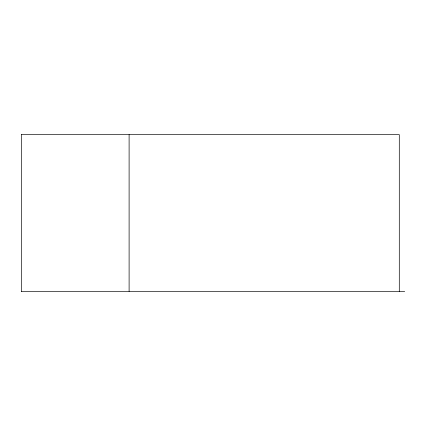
<?xml version="1.0" encoding="UTF-8"?>
<svg xmlns="http://www.w3.org/2000/svg" width="426" height="426" viewBox="0 0 426 426"><rect width="100%" height="100%" fill="white"/><g stroke="black" fill="none" stroke-linecap="round" stroke-linejoin="round"><path stroke-width="0.64" d="M21.332 134.643L399.295 134.643L399.295 291.357M21.3 291.357L404.7 291.357M129.105 134.643L129.105 291.357M21.502 134.643L21.502 291.357"/></g></svg>
